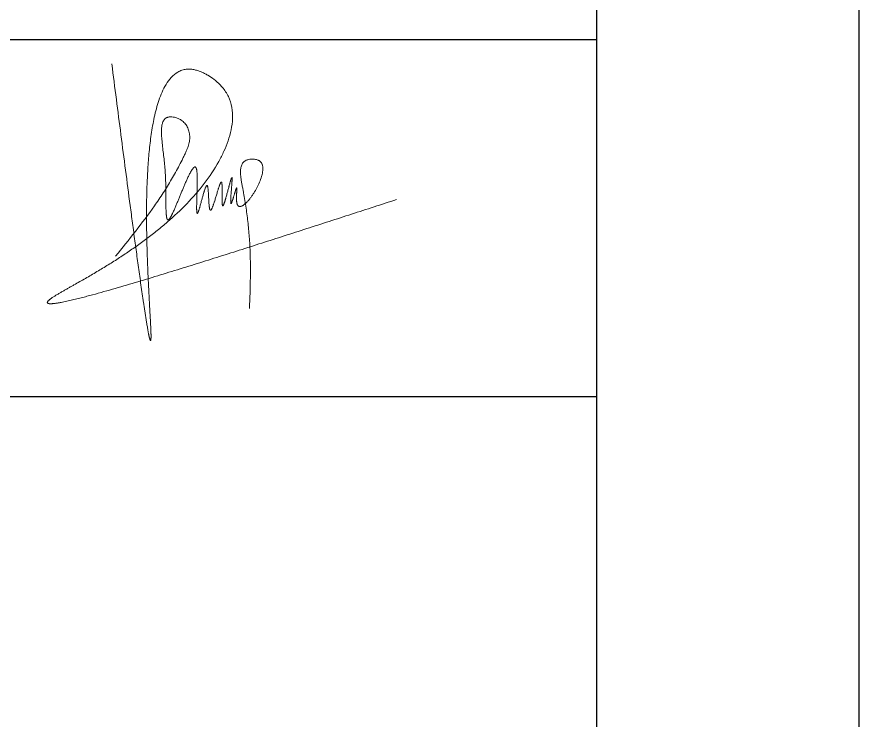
# Model space of a CAD drawing. Header units: millimetres. Extents: x 886808 to 1650903, y -1008069 to 230892.
# Drawn here: x 1071224 to 1074864, y -470871 to -467832 of the extents above; entities that cross this region are included whole.
import ezdxf

# ---------------------------------------------------------------- set-up
doc = ezdxf.new("R2010")
doc.units = ezdxf.units.MM
doc.layers.add('A-Wall', color=113, linetype='Continuous', lineweight=30)
doc.layers.add('G-ANNO-TTLB', color=6, linetype='Continuous', lineweight=18)
doc.layers.add('CUA', color=75, linetype='Continuous')
doc.layers.add('TUONG', color=1, linetype='Continuous')

msp = doc.modelspace()

# ---------------------------------------------------------------- linework, layer by layer
at = {"layer": 'A-Wall', "linetype": 'Continuous', "transparency": 33554636}
msp.add_line((1073729.1, -435880.6), (1073729.1, -480966.5), dxfattribs=at)
at = {"layer": 'CUA', "color": 4, "transparency": 33554636}
for p, q in [((1061942, -467930.8), (1073729.1, -467930.8)), ((1061942, -469472.1), (1073729.1, -469472.1))]:
    msp.add_line(p, q, dxfattribs=at)
at = {"layer": 'Defpoints', "transparency": 33554636}
msp.add_lwpolyline([(1007896.1, -482101.5), (1074864.1, -482101.5), (1074864.1, -434745.6), (1007896.1, -434745.6)], close=True, dxfattribs=at)
at = {"layer": 'G-ANNO-TTLB', "lineweight": 9, "transparency": 33554636}
for points, knots in [([(1071634.6, -468035.8), (1071641.2, -468086.8), (1071654.4, -468188.8), (1071674.1, -468341.7), (1071694, -468494.5), (1071710.7, -468621.9), (1071724.3, -468723.8), (1071734.5, -468800.2), (1071744.9, -468876.6), (1071753.7, -468940.3), (1071760.8, -468991.1), (1071766.3, -469029.3), (1071770.9, -469061.1), (1071774.7, -469086.5), (1071777.6, -469105.5), (1071780.6, -469124.6), (1071783.1, -469140.5), (1071785.2, -469153.1), (1071786.7, -469162.6), (1071788.4, -469172.1), (1071790, -469181.6), (1071791.4, -469189.6), (1071792.6, -469195.9), (1071793.5, -469200.6), (1071794.3, -469204.5), (1071795, -469207.6), (1071795.4, -469210), (1071795.9, -469212.4), (1071796.4, -469214.8), (1071796.9, -469217.2), (1071797.4, -469219.1), (1071797.9, -469220.6), (1071798.3, -469221.7), (1071798.6, -469222.8), (1071799, -469223.9), (1071799.3, -469225.1), (1071799.6, -469226.1), (1071799.7, -469226.8), (1071799.8, -469227.2), (1071799.9, -469227.7), (1071800, -469228.2), (1071800.1, -469228.9), (1071800.3, -469229.5), (1071800.5, -469230.1), (1071800.8, -469230.5), (1071801, -469230.7), (1071801.3, -469230.9), (1071801.6, -469231.1), (1071802, -469231.2), (1071802.4, -469231.3), (1071802.8, -469231.2), (1071803, -469231.1), (1071803.2, -469231), (1071803.4, -469230.7), (1071803.5, -469230.2), (1071803.6, -469229.6), (1071803.7, -469228.8), (1071803.7, -469228.2), (1071803.7, -469227.7), (1071803.7, -469227.2), (1071803.7, -469226.6), (1071803.7, -469225.9), (1071803.7, -469225.1), (1071803.8, -469224.1), (1071803.9, -469222.6), (1071804.1, -469220.8), (1071804.3, -469218.5), (1071804.3, -469216.1), (1071804.3, -469213.7), (1071804.3, -469211.2), (1071804.2, -469208.7), (1071804.2, -469205.5), (1071804.1, -469201.6), (1071803.9, -469195.3), (1071803.7, -469187.5), (1071803.3, -469178.1), (1071802.7, -469165.5), (1071801.9, -469149.8), (1071800.9, -469131), (1071799.8, -469112.2), (1071798.4, -469087), (1071796.7, -469055.7), (1071794.6, -469018), (1071792.7, -468980.3), (1071791, -468942.7), (1071788.9, -468892.4), (1071786.8, -468829.6), (1071785.2, -468754.2), (1071784.7, -468678.7), (1071785.5, -468603.3), (1071788, -468527.9), (1071792.5, -468452.6), (1071799.7, -468377.5), (1071810.3, -468302.8), (1071823.4, -468241.2), (1071837.7, -468193), (1071851.2, -468157.7), (1071868.2, -468124), (1071890.3, -468093.2), (1071914.7, -468072.7), (1071937.9, -468062.4), (1071951.6, -468059.4), (1071960.6, -468058.6), (1071966, -468058.3), (1071975.6, -468058.3), (1071989.1, -468060), (1072005, -468063.9), (1072020.4, -468069.5), (1072035.2, -468076.4), (1072054.3, -468086.9), (1072074.6, -468100.7), (1072095.4, -468118.2), (1072112.5, -468135.8), (1072127.2, -468155.4), (1072143.2, -468183.9), (1072155.3, -468223.2), (1072158, -468272.4), (1072151.4, -468321), (1072138.1, -468368.1), (1072119.7, -468413.5), (1072087.5, -468476.7), (1072035.7, -468554.1), (1071960.1, -468640.8), (1071890.3, -468706.5), (1071831.5, -468755.5), (1071786.1, -468790.8), (1071739.6, -468824.6), (1071692.3, -468857), (1071644.1, -468888.3), (1071603.4, -468913.5), (1071570.6, -468933.2), (1071545.8, -468947.8), (1071521, -468962.2), (1071496, -468976.4), (1071475.2, -468988.2), (1071458.5, -468997.6), (1071446, -469004.7), (1071433.5, -469011.7), (1071421.1, -469018.9), (1071410.7, -469024.9), (1071402.5, -469029.7), (1071394.7, -469034.4), (1071387.3, -469039), (1071380.1, -469043.6), (1071374.8, -469047.2), (1071370.5, -469050.3), (1071367.2, -469052.9), (1071364.7, -469054.9), (1071362.7, -469056.7), (1071361.2, -469058.2), (1071360.1, -469059.3), (1071359, -469060.5), (1071358.1, -469061.7), (1071357.2, -469063.1), (1071356.5, -469064.3), (1071356.2, -469065.3), (1071356.1, -469066), (1071356.1, -469066.5), (1071356.2, -469067), (1071356.5, -469068), (1071357.3, -469069.1), (1071358.6, -469070), (1071359.8, -469070.5), (1071360.9, -469070.8), (1071361.9, -469071), (1071363.3, -469071.3), (1071364.8, -469071.5), (1071366.4, -469071.6), (1071368.5, -469071.7), (1071371.2, -469071.8), (1071374.4, -469071.7), (1071377.6, -469071.5), (1071380.7, -469071.2), (1071385, -469070.8), (1071390.2, -469070.2), (1071396.5, -469069.3), (1071402.8, -469068.3), (1071409.1, -469067.2), (1071417.5, -469065.6), (1071427.9, -469063.6), (1071440.3, -469060.9), (1071456.9, -469057.2), (1071477.6, -469052.3), (1071502.3, -469046.1), (1071527, -469039.7), (1071559.8, -469030.9), (1071600.7, -469019.5), (1071649.8, -469005.6), (1071698.7, -468991.3), (1071747.6, -468976.8), (1071812.7, -468957.2), (1071893.9, -468932.4), (1071991.3, -468902.1), (1072088.5, -468871.5), (1072185.7, -468840.7), (1072315.2, -468799.4), (1072477, -468747.4), (1072671, -468684.7), (1072800.3, -468642.7), (1072864.9, -468621.8)], [0, 0, 0, 0, 1.008032, 2.016064, 3.024096, 4.032127, 4.536143, 5.040159, 5.544175, 6.048191, 6.300199, 6.552207, 6.804215, 6.930219, 7.056223, 7.182227, 7.308231, 7.371233, 7.434235, 7.497237, 7.560239, 7.623241, 7.654742, 7.686243, 7.717744, 7.733494, 7.749245, 7.764995, 7.780746, 7.796496, 7.812247, 7.820122, 7.827997, 7.835873, 7.843748, 7.851623, 7.859498, 7.863436, 7.865405, 7.867374, 7.871311, 7.875249, 7.879186, 7.883124, 7.887062, 7.889031, 7.890999, 7.892968, 7.894937, 7.898875, 7.900843, 7.902812, 7.904781, 7.90675, 7.910687, 7.914625, 7.918563, 7.9225, 7.924469, 7.926438, 7.930376, 7.934313, 7.938251, 7.946126, 7.954001, 7.969752, 7.985502, 8.001253, 8.017003, 8.032754, 8.048504, 8.064255, 8.095078, 8.125902, 8.187549, 8.249197, 8.310844, 8.434139, 8.557433, 8.680728, 8.804022, 9.050612, 9.297201, 9.54379, 9.790379, 10.036968, 10.530147, 11.023325, 11.516504, 12.009682, 12.50286, 12.996039, 13.489217, 13.982396, 14.475574, 14.722163, 14.968752, 15.215342, 15.461931, 15.70852, 15.831815, 15.955109, 15.981789, 16.008468, 16.061827, 16.168545, 16.275263, 16.381981, 16.488699, 16.595417, 16.808853, 16.968639, 17.128424, 17.28821, 17.447996, 17.767568, 18.08714, 18.406711, 18.726283, 19.045855, 19.365426, 20.116469, 20.867512, 21.618554, 21.994075, 22.369597, 22.745118, 23.120639, 23.49616, 23.871682, 24.059442, 24.247203, 24.434964, 24.622724, 24.810485, 24.904365, 24.998245, 25.092126, 25.186006, 25.279886, 25.326827, 25.373767, 25.457087, 25.498748, 25.540408, 25.582069, 25.602899, 25.623729, 25.644559, 25.654974, 25.665389, 25.675805, 25.68622, 25.696635, 25.70705, 25.712257, 25.717465, 25.720069, 25.722672, 25.72788, 25.738295, 25.74871, 25.759125, 25.764333, 25.76954, 25.779955, 25.790371, 25.800786, 25.811201, 25.832031, 25.852861, 25.873691, 25.894522, 25.915352, 25.957012, 25.998673, 26.040333, 26.081993, 26.123654, 26.206974, 26.290295, 26.373616, 26.540258, 26.706899, 26.873541, 27.040182, 27.373465, 27.706748, 28.040031, 28.373315, 28.706598, 29.373164, 30.03973, 30.706296, 31.372862, 32.039429, 33.372561, 34.705693, 36.038826, 36.038826, 36.038826, 36.038826]), ([(1071651.1, -468866.4), (1071679.8, -468830.8), (1071737.3, -468759.7), (1071806.1, -468668.4), (1071857.5, -468592.7), (1071887.7, -468544.1), (1071910.4, -468504.4), (1071926.7, -468474.2), (1071939.5, -468448.7), (1071949.4, -468428.1), (1071955, -468416), (1071958.6, -468407.3), (1071961.4, -468400.5), (1071965.8, -468388.3), (1071970.6, -468370.5), (1071972.5, -468348.2), (1071969.1, -468327), (1071961.6, -468307.7), (1071952.4, -468293.9), (1071943.1, -468284.5), (1071935.3, -468278.4), (1071926.7, -468273.5), (1071916.9, -468269.3), (1071906.1, -468266.1), (1071896.2, -468264.5), (1071888.2, -468264.2), (1071882.2, -468264.7), (1071877.3, -468265.7), (1071873.5, -468267.1), (1071869.3, -468269), (1071864.3, -468272.6), (1071859.3, -468278.6), (1071855.7, -468285.5), (1071852.3, -468295.3), (1071850.1, -468308), (1071849.3, -468323.4), (1071849.5, -468338.9), (1071850.7, -468359.4), (1071853.2, -468385.1), (1071856.9, -468415.7), (1071860.5, -468446.4), (1071863.7, -468477.1), (1071866, -468506.5), (1071867.3, -468534.6), (1071868, -468561.3), (1071868.3, -468583.5), (1071868.4, -468601.3), (1071868.5, -468614.6), (1071868.6, -468628), (1071868.6, -468641.3), (1071868.8, -468654.6), (1071869, -468665.7), (1071869.4, -468674.6), (1071869.7, -468680.2), (1071870, -468684.6), (1071870.3, -468687.9), (1071870.6, -468691.3), (1071871, -468694.6), (1071871.4, -468697.3), (1071871.9, -468699.5), (1071872.2, -468701.1), (1071872.7, -468702.7), (1071873.1, -468704.1), (1071873.5, -468705.1), (1071873.9, -468706.1), (1071874.6, -468707.4), (1071875.5, -468708.5), (1071876.5, -468709.1), (1071877.3, -468709.4), (1071878.1, -468709.4), (1071878.9, -468709.2), (1071879.7, -468708.8), (1071880.7, -468708.2), (1071881.5, -468707.5), (1071882.3, -468706.7), (1071883, -468705.9), (1071883.9, -468704.8), (1071885, -468703.4), (1071886.1, -468701.8), (1071887.6, -468699.5), (1071889.3, -468696.6), (1071891.3, -468693.1), (1071893.1, -468689.5), (1071895, -468685.8), (1071897.4, -468681), (1071900.2, -468674.9), (1071903.6, -468667.5), (1071906.9, -468660), (1071910.1, -468652.6), (1071914.3, -468642.6), (1071919.5, -468630.1), (1071925.7, -468615.1), (1071931.9, -468600.1), (1071938, -468585.1), (1071944.3, -468570.1), (1071950.6, -468555.2), (1071956, -468542.8), (1071960.4, -468532.9), (1071963.8, -468525.5), (1071967.3, -468518.2), (1071971, -468510.9), (1071974.1, -468505), (1071976.8, -468500.2), (1071978.8, -468496.7), (1071981, -468493.3), (1071983.3, -468490), (1071985.3, -468487.2), (1071987.1, -468485.2), (1071988.5, -468483.8), (1071989.8, -468482.7), (1071990.9, -468481.9), (1071991.8, -468481.4), (1071992.6, -468481), (1071993.3, -468480.9), (1071993.8, -468480.8), (1071994.3, -468480.8), (1071995, -468480.9), (1071995.8, -468481.1), (1071996.7, -468481.7), (1071997.5, -468482.3), (1071998.1, -468483.1), (1071998.6, -468484), (1071999.1, -468485), (1071999.6, -468486.2), (1072000.1, -468487.7), (1072000.6, -468489.3), (1072001.1, -468491.4), (1072001.6, -468493.9), (1072002.1, -468497), (1072002.6, -468501.2), (1072003.1, -468506.4), (1072003.5, -468512.7), (1072003.8, -468518.9), (1072003.9, -468525.2), (1072004, -468531.5), (1072004.1, -468539.9), (1072004, -468550.3), (1072003.8, -468567.1), (1072003.3, -468583.8), (1072002.8, -468600.5), (1072002.4, -468613.1), (1072002.1, -468623.6), (1072001.8, -468631.9), (1072001.6, -468638.2), (1072001.5, -468644.5), (1072001.4, -468650.8), (1072001.4, -468657), (1072001.4, -468662.2), (1072001.5, -468665.9), (1072001.5, -468668), (1072001.6, -468669.6), (1072001.6, -468671.2), (1072001.7, -468672.5), (1072001.8, -468673.5), (1072002, -468674.5), (1072002.1, -468675.5), (1072002.3, -468676.5), (1072002.4, -468677.2), (1072002.4, -468677.7), (1072002.5, -468678.1), (1072002.5, -468678.6), (1072002.6, -468679.2), (1072002.7, -468679.9), (1072002.9, -468680.6), (1072003.4, -468681.2), (1072004.1, -468681.4), (1072004.6, -468681.4), (1072004.8, -468681.4), (1072005.1, -468681.3), (1072005.3, -468681.1), (1072005.6, -468680.9), (1072005.8, -468680.6), (1072006.1, -468680.1), (1072006.3, -468679.5), (1072006.5, -468679), (1072006.7, -468678.4), (1072007, -468677.8), (1072007.3, -468677), (1072007.6, -468676.2), (1072008, -468675.4), (1072008.4, -468674.5), (1072008.7, -468673.6), (1072009.2, -468672.4), (1072009.8, -468670.9), (1072010.6, -468668.3), (1072011.6, -468665), (1072012.7, -468661.2), (1072013.9, -468657.3), (1072015.4, -468652.2), (1072017.2, -468645.8), (1072019.3, -468638), (1072021.4, -468630.3), (1072023.5, -468622.5), (1072025.7, -468614.8), (1072027.8, -468607.1), (1072030.1, -468599.4), (1072032, -468592.9), (1072033.6, -468587.8), (1072034.8, -468584), (1072036.1, -468580.2), (1072037.4, -468576.4), (1072038.5, -468573.2), (1072039.6, -468570.8), (1072040.4, -468569.1), (1072041.1, -468567.6), (1072041.7, -468566.3), (1072042.1, -468565.5), (1072042.3, -468564.9), (1072042.6, -468564.2), (1072043, -468563.4), (1072043.5, -468562.7), (1072043.9, -468562.2), (1072044.3, -468561.9), (1072044.7, -468561.6), (1072045.4, -468561.4), (1072046.3, -468561.3), (1072047.3, -468561.6), (1072048, -468562.2), (1072048.4, -468563.1), (1072048.7, -468564.2), (1072048.9, -468565.3), (1072049.1, -468566.3), (1072049.3, -468567.3), (1072049.5, -468568.4), (1072049.8, -468569.8), (1072050.1, -468571.4), (1072050.5, -468573.7), (1072050.8, -468576.5), (1072051.1, -468580.1), (1072051.4, -468583.6), (1072051.7, -468587), (1072052, -468590.5), (1072052.3, -468595.1), (1072052.6, -468600.9), (1072053, -468607.9), (1072053.3, -468614.8), (1072053.7, -468621.8), (1072054, -468628.7), (1072054.5, -468635.7), (1072054.9, -468641.4), (1072055.3, -468646), (1072055.6, -468649.5), (1072056, -468653), (1072056.5, -468655.9), (1072056.8, -468658.2), (1072057.1, -468659.9), (1072057.4, -468661.5), (1072057.8, -468662.8), (1072058.1, -468664), (1072058.4, -468664.8), (1072058.7, -468665.7), (1072059.1, -468666.7), (1072059.6, -468667.4), (1072059.9, -468667.8), (1072060.2, -468668.1), (1072060.5, -468668.2), (1072060.8, -468668.3), (1072061, -468668.3), (1072061.3, -468668.3), (1072061.9, -468668.1), (1072062.6, -468667.7), (1072063.6, -468666.9), (1072064.7, -468665.8), (1072065.4, -468664.6), (1072065.9, -468663.5), (1072066.3, -468662.7), (1072066.7, -468661.8), (1072067.3, -468660.5), (1072068.3, -468658.3), (1072069.8, -468655), (1072071.4, -468651.1), (1072072.8, -468647.1), (1072074.2, -468643), (1072075.6, -468639), (1072076.9, -468635), (1072078.7, -468629.5), (1072080.8, -468622.8), (1072083.3, -468614.6), (1072085.7, -468606.5), (1072088.2, -468598.3), (1072090.6, -468590.2), (1072092.7, -468583.4), (1072094.4, -468578), (1072095.7, -468573.9), (1072097, -468569.9), (1072098.3, -468565.8), (1072099.4, -468562.4), (1072100.4, -468559.7), (1072101.2, -468557.8), (1072102, -468555.8), (1072102.7, -468554.2), (1072103.3, -468552.9), (1072103.7, -468551.9), (1072104, -468551.1), (1072104.3, -468550.4), (1072104.5, -468549.7), (1072104.8, -468548.8), (1072105.3, -468547.8), (1072105.9, -468547), (1072107, -468546), (1072108.7, -468545.6), (1072109.6, -468546.4), (1072109.9, -468547.4), (1072110.1, -468548.5), (1072110.1, -468549.3), (1072110.2, -468550), (1072110.3, -468550.6), (1072110.4, -468551.3), (1072110.5, -468552.6), (1072110.7, -468554.3), (1072110.9, -468556.1), (1072111.1, -468557.8), (1072111.2, -468559.5), (1072111.3, -468561.1), (1072111.3, -468563.4), (1072111.4, -468566.2), (1072111.5, -468569.6), (1072111.5, -468572.9), (1072111.5, -468577.4), (1072111.5, -468582.9), (1072111.5, -468589.6), (1072111.4, -468596.3), (1072111.4, -468602.9), (1072111.3, -468609.6), (1072111.3, -468616.3), (1072111.3, -468621.8), (1072111.4, -468626.2), (1072111.4, -468629.6), (1072111.5, -468633), (1072111.6, -468635.9), (1072111.8, -468638), (1072111.9, -468639.6), (1072112, -468641.1), (1072112.2, -468642.4), (1072112.3, -468643.5), (1072112.5, -468644.4), (1072112.6, -468645.2), (1072112.7, -468645.8), (1072112.8, -468646.5), (1072113, -468647.4), (1072113.3, -468648.1), (1072113.6, -468648.5), (1072113.8, -468648.7), (1072114, -468648.7), (1072114.2, -468648.8), (1072114.5, -468648.7), (1072114.9, -468648.6), (1072115.4, -468648.2), (1072116.3, -468647.5), (1072117.2, -468646.3), (1072117.7, -468645.1), (1072118.1, -468644), (1072118.4, -468643.3), (1072118.6, -468642.5), (1072119, -468641.5), (1072119.7, -468639.7), (1072120.5, -468637.4), (1072121.4, -468635.1), (1072122.4, -468632.5), (1072123.4, -468629.2), (1072124.6, -468625.2), (1072125.8, -468621.2), (1072126.9, -468617.3), (1072128.5, -468612), (1072130.3, -468605.3), (1072132.5, -468597.3), (1072134.6, -468589.3), (1072136.7, -468581.3), (1072138.9, -468573.3), (1072140.6, -468566.6), (1072142, -468561.2), (1072143.1, -468557.2), (1072144.3, -468553.3), (1072145.4, -468549.3), (1072146.2, -468545.9), (1072147, -468543.2), (1072147.6, -468541.2), (1072148.1, -468539.6), (1072148.5, -468538.3), (1072149, -468537.1), (1072149.6, -468535.5), (1072150.3, -468533.5), (1072150.8, -468531.8), (1072151, -468530.3), (1072151.2, -468529.4), (1072151.5, -468528.8), (1072151.7, -468528.3), (1072152, -468527.9), (1072152.3, -468527.6), (1072152.6, -468527.4), (1072153, -468527.2), (1072153.4, -468527.1), (1072153.9, -468527), (1072154.3, -468527.2), (1072154.5, -468527.5), (1072154.6, -468528), (1072154.6, -468528.6), (1072154.6, -468529.4), (1072154.5, -468530.4), (1072154.4, -468531.3), (1072154.3, -468532.1), (1072154.2, -468533.1), (1072154.2, -468534.2), (1072154.2, -468535.2), (1072154.2, -468536.5), (1072154.3, -468537.7), (1072154.3, -468538.9), (1072154.3, -468540.2), (1072154.3, -468541.9), (1072154.1, -468544.5), (1072153.8, -468547.7), (1072153.6, -468551.4), (1072153.3, -468555), (1072153, -468559.7), (1072152.5, -468565.7), (1072151.8, -468575.3), (1072151, -468584.8), (1072150.2, -468594.4), (1072149.7, -468601.6), (1072149.3, -468607.5), (1072149, -468612.3), (1072148.8, -468616), (1072148.6, -468619.7), (1072148.4, -468622.7), (1072148.4, -468625.1), (1072148.4, -468626.7), (1072148.5, -468628.4), (1072148.6, -468630), (1072148.6, -468631.5), (1072148.6, -468632.8), (1072148.6, -468633.7), (1072148.5, -468634.5), (1072148.4, -468635.2), (1072148.4, -468636.2), (1072148.4, -468637.2), (1072148.6, -468637.9), (1072148.9, -468638.2), (1072149.4, -468638.5), (1072150.2, -468638.5), (1072150.9, -468638.2), (1072151.4, -468637.9), (1072151.9, -468637.5), (1072152.3, -468636.9), (1072152.6, -468636.1), (1072152.9, -468635.1), (1072153.1, -468634.3), (1072153.2, -468633.7), (1072153.4, -468633), (1072153.6, -468632.2), (1072153.8, -468631.3), (1072154.2, -468630.2), (1072154.7, -468628.8), (1072155.4, -468627.2), (1072156.1, -468625.6), (1072156.7, -468623.9), (1072157.3, -468622.3), (1072157.9, -468620.4), (1072158.5, -468618.3), (1072159.2, -468616.1), (1072159.9, -468613.8), (1072160.7, -468610.9), (1072161.9, -468607.2), (1072163.2, -468602.8), (1072164.6, -468598.4), (1072165.9, -468594), (1072167, -468590.2), (1072168, -468587.1), (1072168.7, -468584.8), (1072169.3, -468582.7), (1072170, -468580.7), (1072170.6, -468579.2), (1072171.1, -468577.9), (1072171.5, -468576.8), (1072171.9, -468575.6), (1072172.3, -468574.4), (1072172.6, -468573.4), (1072172.8, -468572.6), (1072173.1, -468571.9), (1072173.4, -468571.2), (1072173.6, -468570.8), (1072173.8, -468570.7), (1072174, -468570.6), (1072174.1, -468570.6), (1072174.2, -468570.6), (1072174.3, -468570.7), (1072174.4, -468570.9), (1072174.6, -468571.2), (1072174.8, -468571.7), (1072175.1, -468572.6), (1072175.3, -468573.6), (1072175.3, -468574.8), (1072175.2, -468575.9), (1072175.1, -468576.8), (1072175, -468577.5), (1072174.9, -468578.3), (1072174.8, -468579.2), (1072174.7, -468580.8), (1072174.7, -468582.7), (1072174.7, -468585), (1072174.6, -468588.2), (1072174.4, -468591.9), (1072174.1, -468596.4), (1072173.9, -468600.8), (1072173.7, -468605.3), (1072173.6, -468609.7), (1072173.6, -468614.1), (1072173.6, -468620), (1072173.8, -468625.9), (1072174.4, -468631.8), (1072174.9, -468635.5), (1072175.5, -468638.3), (1072176.3, -468641.2), (1072177.3, -468644), (1072178.8, -468646.5), (1072180.3, -468648.3), (1072181.7, -468649.5), (1072182.9, -468650.3), (1072184.3, -468651), (1072186.1, -468651.5), (1072188.3, -468651.7), (1072190.5, -468651.5), (1072192.5, -468651.1), (1072194.3, -468650.5), (1072196.4, -468649.7), (1072198.9, -468648.5), (1072201.8, -468646.7), (1072205.5, -468644.2), (1072209.9, -468640.8), (1072216.5, -468634.7), (1072224.2, -468626.6), (1072232.7, -468616.2), (1072240.6, -468605.4), (1072250.6, -468590.6), (1072261.8, -468571.3), (1072273.5, -468547.1), (1072281.2, -468526.1), (1072285.5, -468508.7), (1072287.5, -468495.5), (1072287.7, -468482), (1072285.6, -468471.8), (1072282.5, -468465.2), (1072280.3, -468461.7), (1072277.6, -468458.6), (1072274.5, -468455.9), (1072271.1, -468453.6), (1072266.2, -468451), (1072259.7, -468448.7), (1072251.6, -468447.2), (1072243.4, -468446.6), (1072235.2, -468446.9), (1072227.1, -468448.2), (1072219.2, -468450.4), (1072211.8, -468453.8), (1072205.2, -468458.6), (1072199.9, -468464.8), (1072195.9, -468471.9), (1072193.3, -468479.6), (1072191.7, -468487.5), (1072190.6, -468498.3), (1072190.8, -468511.8), (1072192.5, -468527.9), (1072195, -468543.9), (1072197.9, -468560), (1072201.1, -468576.2), (1072205.2, -468598.1), (1072211.9, -468636.5), (1072220, -468691.7), (1072227.2, -468758.2), (1072233.5, -468847.1), (1072234.8, -468958.6), (1072231.2, -469047.7), (1072229.3, -469092.2)], [0, 0, 0, 0, 0.896928, 1.793857, 2.242321, 2.690785, 2.915017, 3.139249, 3.363482, 3.475598, 3.587714, 3.623948, 3.660183, 3.732652, 3.87759, 4.022529, 4.167467, 4.296661, 4.425855, 4.490452, 4.555049, 4.619646, 4.684243, 4.762728, 4.841213, 4.880455, 4.919697, 4.95894, 4.978561, 4.998182, 5.048668, 5.099154, 5.14964, 5.200127, 5.301099, 5.402071, 5.503043, 5.604015, 5.805959, 6.007904, 6.209848, 6.411792, 6.613737, 6.788186, 6.962635, 7.137085, 7.224309, 7.311534, 7.398759, 7.485983, 7.573208, 7.660433, 7.704045, 7.747657, 7.769463, 7.79127, 7.813076, 7.834882, 7.856688, 7.867591, 7.878494, 7.889397, 7.9003, 7.905752, 7.911204, 7.922107, 7.93301, 7.938461, 7.943913, 7.949364, 7.954816, 7.960267, 7.965719, 7.976622, 7.982074, 7.987525, 7.998428, 8.009331, 8.022597, 8.035864, 8.062396, 8.088928, 8.11546, 8.141992, 8.168525, 8.221589, 8.274653, 8.327718, 8.380782, 8.433847, 8.539975, 8.646104, 8.752233, 8.858362, 8.964491, 9.070619, 9.176748, 9.229812, 9.282877, 9.335941, 9.389006, 9.44207, 9.468602, 9.495134, 9.521667, 9.548199, 9.574731, 9.587997, 9.601263, 9.614529, 9.621162, 9.627795, 9.634429, 9.637745, 9.641062, 9.644378, 9.647695, 9.654328, 9.660961, 9.667594, 9.674227, 9.68086, 9.687493, 9.694126, 9.707392, 9.717655, 9.727918, 9.748444, 9.76897, 9.789496, 9.830547, 9.871599, 9.912651, 9.953703, 9.994755, 10.035806, 10.11791, 10.200013, 10.364221, 10.446324, 10.528428, 10.610531, 10.651583, 10.692635, 10.733687, 10.774738, 10.81579, 10.856842, 10.877368, 10.887631, 10.897894, 10.908157, 10.91842, 10.923551, 10.928682, 10.938945, 10.944077, 10.949208, 10.951774, 10.95434, 10.956906, 10.959471, 10.964603, 10.969734, 10.974866, 10.979997, 10.982563, 10.983846, 10.985129, 10.987694, 10.99026, 10.992826, 10.995392, 11.000523, 11.003089, 11.005655, 11.010786, 11.015918, 11.021049, 11.027611, 11.034173, 11.040736, 11.047298, 11.060422, 11.073546, 11.099795, 11.126044, 11.152293, 11.178542, 11.231039, 11.283537, 11.336034, 11.388532, 11.441029, 11.493527, 11.546024, 11.598522, 11.62477, 11.651019, 11.677268, 11.703517, 11.729765, 11.74289, 11.756014, 11.769139, 11.775701, 11.782263, 11.785544, 11.788825, 11.795387, 11.801949, 11.805231, 11.808512, 11.811793, 11.815074, 11.821636, 11.828198, 11.83476, 11.841323, 11.847885, 11.854447, 11.861009, 11.866699, 11.872388, 11.883767, 11.895147, 11.906526, 11.929284, 11.952042, 11.9748, 11.997559, 12.020317, 12.043075, 12.088592, 12.134108, 12.179625, 12.225141, 12.270658, 12.316174, 12.361691, 12.384449, 12.407207, 12.429966, 12.452724, 12.464103, 12.475482, 12.486861, 12.49824, 12.50393, 12.50962, 12.515309, 12.520999, 12.526688, 12.529533, 12.532378, 12.535223, 12.536645, 12.538067, 12.540912, 12.543757, 12.549447, 12.555136, 12.566515, 12.577894, 12.583584, 12.589274, 12.596235, 12.603196, 12.617118, 12.644962, 12.672807, 12.700651, 12.728495, 12.75634, 12.784184, 12.812028, 12.867717, 12.923406, 12.979095, 13.034783, 13.090472, 13.146161, 13.174005, 13.20185, 13.229694, 13.257538, 13.285383, 13.299305, 13.313227, 13.327149, 13.341072, 13.348033, 13.354994, 13.361955, 13.365435, 13.368916, 13.375877, 13.382838, 13.389799, 13.39676, 13.410682, 13.417644, 13.424605, 13.431566, 13.435046, 13.438527, 13.442007, 13.445488, 13.452449, 13.466371, 13.480293, 13.491199, 13.502104, 13.51301, 13.523915, 13.545726, 13.567537, 13.589348, 13.611159, 13.65478, 13.698402, 13.742024, 13.785646, 13.829268, 13.872889, 13.916511, 13.938322, 13.960133, 13.981944, 14.003755, 14.01466, 14.025566, 14.036471, 14.047376, 14.052829, 14.058282, 14.063735, 14.066461, 14.069187, 14.07464, 14.080093, 14.082819, 14.085545, 14.086909, 14.088272, 14.090998, 14.093725, 14.096451, 14.101904, 14.112809, 14.123715, 14.129167, 14.13462, 14.140073, 14.145525, 14.156431, 14.178242, 14.191793, 14.205344, 14.232446, 14.259548, 14.28665, 14.313752, 14.340854, 14.395059, 14.449263, 14.503467, 14.557671, 14.611875, 14.66608, 14.693182, 14.720284, 14.747386, 14.774488, 14.80159, 14.815141, 14.828692, 14.842243, 14.849019, 14.855794, 14.869345, 14.882897, 14.896448, 14.903223, 14.909999, 14.913386, 14.916774, 14.920162, 14.92355, 14.925244, 14.926937, 14.930325, 14.933713, 14.937101, 14.940489, 14.943876, 14.947264, 14.950652, 14.957427, 14.960815, 14.964203, 14.970978, 14.977754, 14.984529, 14.991305, 15.004856, 15.011632, 15.018407, 15.031958, 15.045509, 15.069049, 15.092589, 15.116129, 15.139669, 15.186749, 15.233829, 15.327989, 15.375069, 15.422149, 15.469229, 15.492769, 15.516309, 15.53985, 15.56339, 15.57516, 15.58693, 15.5987, 15.61047, 15.62224, 15.628125, 15.63401, 15.636952, 15.639895, 15.64578, 15.651665, 15.65755, 15.660492, 15.663435, 15.66932, 15.675205, 15.678147, 15.68109, 15.686975, 15.69286, 15.698745, 15.70463, 15.707572, 15.710515, 15.7164, 15.722285, 15.72817, 15.73994, 15.75171, 15.76348, 15.77525, 15.78702, 15.79879, 15.813925, 15.829061, 15.844196, 15.859332, 15.889603, 15.919874, 15.950145, 15.980417, 16.010688, 16.025823, 16.040959, 16.056094, 16.07123, 16.086366, 16.093933, 16.101501, 16.109069, 16.116637, 16.120421, 16.124205, 16.127988, 16.131772, 16.135556, 16.137448, 16.13934, 16.141232, 16.142178, 16.143124, 16.145016, 16.146908, 16.150692, 16.154476, 16.162043, 16.169611, 16.177179, 16.184747, 16.188531, 16.192315, 16.199882, 16.20745, 16.222586, 16.237721, 16.252857, 16.283128, 16.312072, 16.341017, 16.369961, 16.398905, 16.427849, 16.456794, 16.514682, 16.543627, 16.572571, 16.587043, 16.601515, 16.630459, 16.644932, 16.659404, 16.673876, 16.681112, 16.688348, 16.70282, 16.717292, 16.731764, 16.746237, 16.75719, 16.768144, 16.790051, 16.811958, 16.833865, 16.87768, 16.921494, 17.009123, 17.096751, 17.18438, 17.272009, 17.447266, 17.622524, 17.797781, 17.88541, 17.973039, 18.060667, 18.148296, 18.17517, 18.202044, 18.228918, 18.255791, 18.282665, 18.309539, 18.363287, 18.417034, 18.470782, 18.52453, 18.578277, 18.631179, 18.684081, 18.736983, 18.789884, 18.842786, 18.895688, 18.948589, 19.001491, 19.107295, 19.213098, 19.318902, 19.424705, 19.533997, 19.643288, 19.861871, 20.299037, 20.736204, 21.17337, 22.047702, 22.922035, 22.922035, 22.922035, 22.922035])]:
    msp.add_open_spline(points, degree=3, knots=knots, dxfattribs=at)
at = {"layer": 'TUONG', "transparency": 33554636}
msp.add_line((1073729.1, -435880.6), (1073729.1, -480966.5), dxfattribs=at)

doc.saveas('drawing.dxf')
